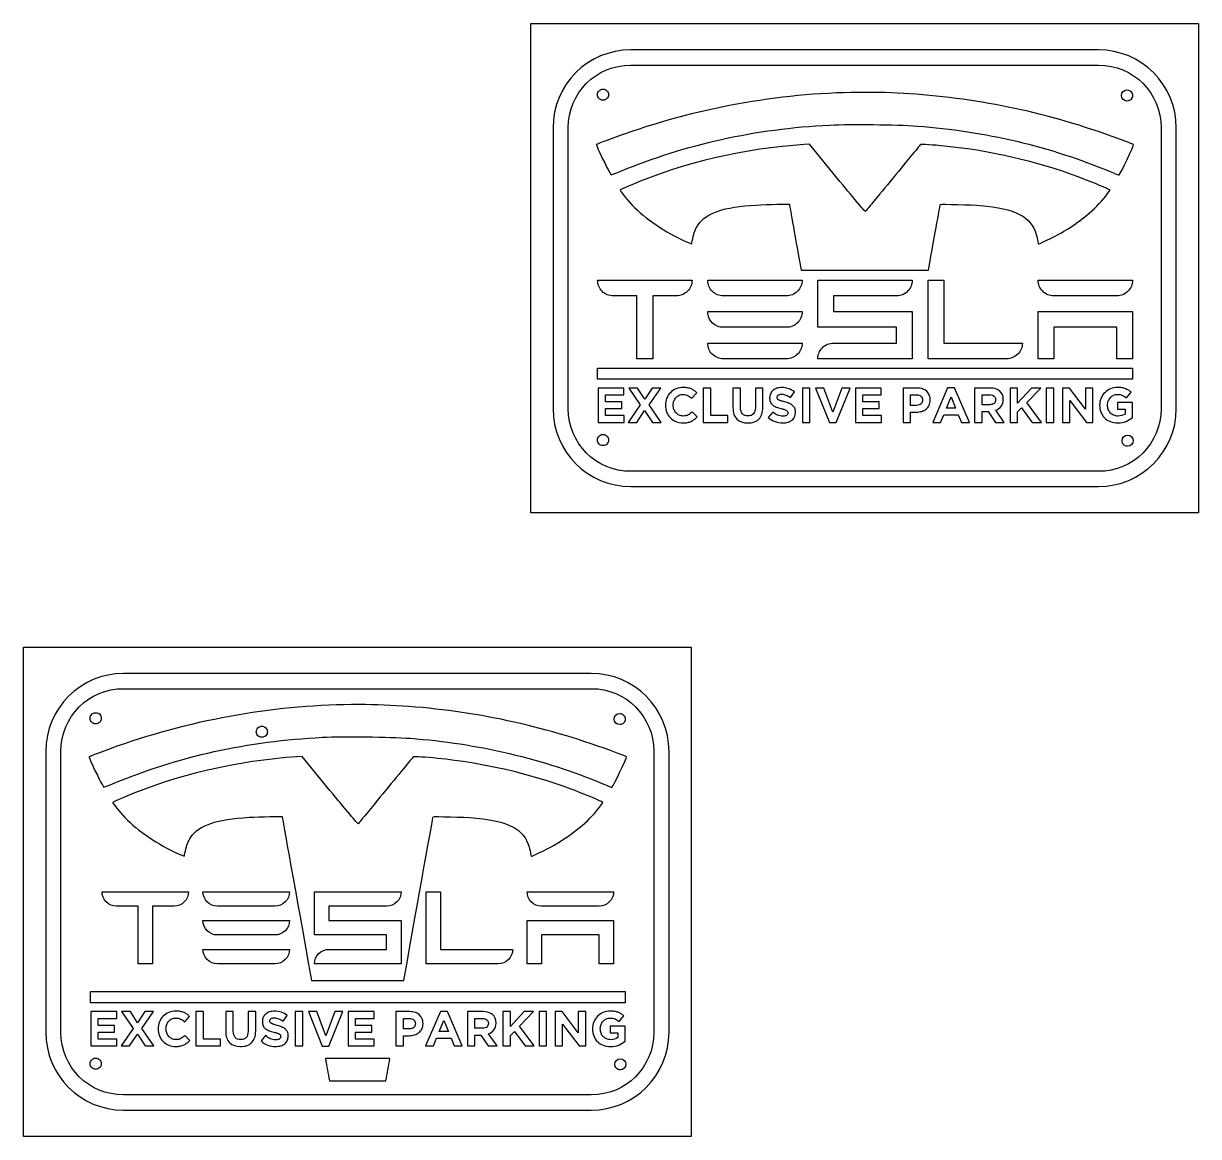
# Model space of a CAD drawing. Extents: x 10 to 537, y 10 to 509.
import ezdxf

# ---------------------------------------------------------------- set-up
doc = ezdxf.new("R2010")
doc.units = 0
doc.layers.add('Ebene_1', color=7, linetype='CONTINUOUS')

msp = doc.modelspace()

# ---------------------------------------------------------------- linework, layer by layer
at = {"layer": 'Ebene_1', "color": 7}
for points in [[(237.5863, 289.82202), (237.5863, 509.42203), (537.18626, 509.42203), (537.18626, 289.82202)], [(270, 480)], [(388.16074, 478.52964)], [(505.08627, 479.62202)], [(465.233366, 358.977747), (465.233366, 380.154222), (507.586308, 380.154222), (507.586308, 358.977747), (500.527484, 358.977747), (500.527484, 373.095392), (472.29219, 373.095392), (472.29219, 358.977747)], [(267.5863, 354.82202), (507.5863, 354.82202), (507.5863, 349.82202), (267.5863, 349.82202)], [(279.504105, 330.437121), (279.504105, 333.452609), (271.132976, 333.452609), (271.132976, 336.688206), (278.40264, 336.688206), (278.40264, 339.703694), (271.132976, 339.703694), (271.132976, 342.829237), (279.393958, 342.829237), (279.393958, 345.844726), (267.762496, 345.844726), (267.762496, 330.437121)], [(296.112464, 330.437121), (290.737318, 338.317004), (295.892171, 345.844726), (292.037047, 345.844726), (288.776713, 340.848256), (285.538408, 345.844726), (281.573137, 345.844726), (286.727989, 338.272983), (281.352844, 330.437121), (285.207968, 330.437121), (288.688595, 335.719731), (292.147193, 330.437121)], [(325.999661, 330.437121), (325.999661, 333.518642), (318.311442, 333.518642), (318.311442, 345.844726), (314.918932, 345.844726), (314.918932, 330.437121)], [(362.868424, 330.437121), (362.868424, 345.844726), (359.475916, 345.844726), (359.475916, 330.437121)], [(380.864969, 345.844726), (377.20811, 345.844726), (373.176754, 334.993365), (369.145389, 345.844726), (365.400413, 345.844726), (371.6347, 330.327067), (374.630682, 330.327067)], [(394.985743, 330.437121), (394.985743, 333.452609), (386.614613, 333.452609), (386.614613, 336.688206), (393.884273, 336.688206), (393.884273, 339.703694), (386.614613, 339.703694), (386.614613, 342.829237), (394.875597, 342.829237), (394.875597, 345.844726), (383.244134, 345.844726), (383.244134, 330.437121)], [(434.36688, 330.437121), (427.758086, 345.95478), (424.629928, 345.95478), (418.021145, 330.437121), (421.479741, 330.437121), (422.889621, 333.892825), (429.410287, 333.892825), (430.820157, 330.437121)], [(466.677649, 330.437121), (460.112915, 339.3075), (466.39126, 345.844726), (462.293816, 345.844726), (456.037501, 339.109403), (456.037501, 345.844726), (452.644992, 345.844726), (452.644992, 330.437121), (456.037501, 330.437121), (456.037501, 335.14744), (457.821877, 336.996357), (462.602225, 330.437121)], [(472.283393, 330.437121), (472.283393, 345.844726), (468.890885, 345.844726), (468.890885, 330.437121)], [(489.839354, 330.437121), (489.839354, 345.844726), (486.490904, 345.844726), (486.490904, 336.358044), (479.265303, 345.844726), (476.137145, 345.844726), (476.137145, 330.437121), (479.485595, 330.437121), (479.485595, 340.231953), (486.953527, 330.437121)], [(416.832248, 340.474032)], [(428.19868, 336.886303), (424.101227, 336.886303), (426.149954, 341.882773)], [(254.4064, 336.58277)], [(312.203134, 332.92435)], [(341.753696, 337.150432)], [(356.356021, 334.993375)], [(507.530251, 332.616199)], [(270, 325)], [(505.37797, 324.70833)], [(10, 10), (10, 229.600013), (309.59996, 229.600013), (309.59996, 10)], [(160.58341, 203.808062)], [(42.4137, 200.17798)], [(277.49997, 199.8)], [(116.94496, 194.11352)], [(235.938972, 87.505486), (235.938972, 106.917257), (274.762498, 106.917257), (274.762498, 87.505486), (268.291913, 87.505486), (268.291913, 100.446657), (242.409557, 100.446657), (242.409557, 87.505486)], [(40, 75), (280.00001, 75), (280.00001, 70), (40, 70)], [(51.917805, 50.615103), (51.917805, 53.630592), (43.546676, 53.630592), (43.546676, 56.866188), (50.81634, 56.866188), (50.81634, 59.881677), (43.546676, 59.881677), (43.546676, 63.00722), (51.807658, 63.00722), (51.807658, 66.022708), (40.176196, 66.022708), (40.176196, 50.615103)], [(68.526164, 50.615103), (63.151018, 58.494987), (68.305871, 66.022708), (64.450747, 66.022708), (61.190413, 61.026238), (57.952108, 66.022708), (53.986837, 66.022708), (59.141689, 58.450966), (53.766544, 50.615103), (57.621668, 50.615103), (61.102295, 55.897714), (64.560893, 50.615103)], [(98.413361, 50.615103), (98.413361, 53.696624), (90.725142, 53.696624), (90.725142, 66.022708), (87.332632, 66.022708), (87.332632, 50.615103)], [(135.282124, 50.615103), (135.282124, 66.022708), (131.889616, 66.022708), (131.889616, 50.615103)], [(153.278669, 66.022708), (149.62181, 66.022708), (145.590454, 55.171347), (141.559089, 66.022708), (137.814113, 66.022708), (144.0484, 50.505049), (147.044382, 50.505049)], [(167.399443, 50.615103), (167.399443, 53.630592), (159.028313, 53.630592), (159.028313, 56.866188), (166.297973, 56.866188), (166.297973, 59.881677), (159.028313, 59.881677), (159.028313, 63.00722), (167.289297, 63.00722), (167.289297, 66.022708), (155.657834, 66.022708), (155.657834, 50.615103)], [(206.78058, 50.615103), (200.171786, 66.132762), (197.043628, 66.132762), (190.434845, 50.615103), (193.893441, 50.615103), (195.303321, 54.070808), (201.823987, 54.070808), (203.233857, 50.615103)], [(239.091349, 50.615103), (232.526615, 59.485483), (238.80496, 66.022708), (234.707516, 66.022708), (228.451201, 59.287386), (228.451201, 66.022708), (225.058692, 66.022708), (225.058692, 50.615103), (228.451201, 50.615103), (228.451201, 55.325423), (230.235577, 57.17434), (235.015925, 50.615103)], [(244.697093, 50.615103), (244.697093, 66.022708), (241.304585, 66.022708), (241.304585, 50.615103)], [(262.253054, 50.615103), (262.253054, 66.022708), (258.904604, 66.022708), (258.904604, 56.536027), (251.679003, 66.022708), (248.550845, 66.022708), (248.550845, 50.615103), (251.899295, 50.615103), (251.899295, 60.409936), (259.367227, 50.615103)], [(189.245948, 60.652015)], [(200.61238, 57.064286), (196.514927, 57.064286), (198.563654, 62.060756)], [(26.8201, 56.76075)], [(84.616834, 53.102333)], [(114.167396, 57.328415)], [(128.769721, 55.171357)], [(279.943951, 52.794182)], [(42.4137, 45.17798)], [(277.79167, 44.88631)]]:
    msp.add_lwpolyline(points, close=True, dxfattribs=at)
for points in [[(492.32026, 497.59649), (282.4744, 497.59649)], [(282.4744, 490.76722), (492.32026, 490.76722)], [(247.5863, 462.66127), (247.5863, 336.58277)], [(254.4064, 336.58277), (254.4064, 462.66127)], [(520.38826, 462.66127), (520.38826, 336.58277)], [(527.20837, 336.58277), (527.20837, 462.66127)], [(362.5863, 455.24992), (360.26187, 455.1067)], [(375.06401, 440.04571), (362.5863, 455.24992)], [(496.40166, 433.07563), (497.52142, 434.61498), (496.65309, 435.05792)], [(358.89969, 398.7939), (416.05165, 398.7939)], [(267.58631, 394.271866), (309.939259, 394.271866)], [(316.998073, 394.271866), (359.351023, 394.271866)], [(373.468667, 366.036577), (401.703958, 366.036577), (401.703958, 373.095392), (366.409837, 373.095392), (366.409837, 394.271866), (408.76278, 394.271866)], [(415.821604, 358.977747), (415.821604, 394.271866), (422.880426, 394.271866), (422.880426, 366.036577), (458.174544, 366.036577)], [(465.233366, 394.271866), (507.586308, 394.271866)], [(285.233377, 358.977747), (285.233377, 387.213036), (274.64514, 387.213036)], [(302.880429, 387.213036), (292.292192, 387.213036), (292.292192, 358.977747), (285.233377, 358.977747)], [(352.292193, 387.213036), (324.056904, 387.213036)], [(401.703958, 387.213036), (373.468667, 387.213036), (373.468667, 380.154222), (408.76278, 380.154222), (408.76278, 358.977747), (366.409837, 358.977747)], [(500.527484, 387.213036), (472.29219, 387.213036)], [(316.998073, 380.154222), (359.351023, 380.154222)], [(352.292193, 373.095392), (324.056904, 373.095392)], [(316.998073, 366.036577), (359.351023, 366.036577)], [(352.292193, 358.977747), (324.056904, 358.977747)], [(451.11572, 358.977747), (415.821604, 358.977747)], [(309.934118, 341.24441), (312.092988, 343.73164)], [(331.708344, 337.128422), (331.708344, 345.844726), (328.315835, 345.844726), (328.315835, 337.040378)], [(341.753696, 337.150432), (341.753696, 345.844726), (338.361187, 345.844726), (338.361187, 337.018368)], [(354.131061, 341.552531), (355.893408, 344.105783)], [(410.928399, 345.844686), (404.628025, 345.844686), (404.628025, 330.437081), (408.020533, 330.437081), (408.020533, 335.059357), (410.597961, 335.059357)], [(410.708107, 338.074846), (408.020533, 338.074846), (408.020533, 342.785176), (410.64202, 342.785176)], [(443.774753, 345.844686), (436.725386, 345.844686), (436.725386, 330.437081), (440.117894, 330.437081), (440.117894, 335.367518), (442.783439, 335.367518), (446.08783, 330.437081), (450.053098, 330.437121)], [(443.554461, 338.361026), (440.117894, 338.361026), (440.117894, 342.785215), (443.488373, 342.785215)], [(504.842677, 341.420506), (506.979521, 343.995769)], [(297.972216, 338.140878), (297.972216, 338.096897)], [(301.518931, 338.140918), (301.518931, 338.1849)], [(344.768616, 341.420466), (344.768616, 341.376485)], [(348.139096, 341.684636), (348.139096, 341.728617)], [(413.395681, 340.452021), (413.395681, 340.408)], [(416.832248, 340.474072), (416.832248, 340.518054)], [(446.153918, 340.584126), (446.153918, 340.540105)], [(449.590485, 340.716191), (449.590485, 340.760173)], [(492.836717, 338.140878), (492.836717, 338.096897)], [(496.38343, 338.140918), (496.38343, 338.1849)], [(507.530251, 332.616199), (507.530251, 339.3075), (500.833351, 339.3075), (500.833351, 336.380055), (504.247889, 336.380055), (504.247889, 334.178965)], [(312.203134, 332.92435), (310.044264, 335.103419)], [(346.156457, 335.081418), (344.151798, 332.682241)], [(352.985542, 334.707194), (352.985542, 334.663213)], [(356.356021, 334.993365), (356.356021, 335.037346)], [(450.053098, 330.437121), (446.286093, 335.939839)], [(492.32026, 308.47681), (282.4744, 308.47681)], [(282.4744, 301.64754), (492.32026, 301.64754)], [(264.73396, 217.774473), (54.8881, 217.774473)], [(54.8881, 210.945203), (264.73396, 210.945203)], [(20, 182.83925), (20, 56.76075)], [(26.8201, 56.76075), (26.8201, 182.83925)], [(134.99632, 180.51698), (132.6709, 180.37383)], [(147.47981, 165.3055), (134.99632, 180.51698)], [(292.80196, 182.83925), (292.80196, 56.76075)], [(299.62207, 56.76075), (299.62207, 182.83925)], [(268.87858, 158.33177), (269.99893, 159.87173), (269.13025, 160.31511)], [(45.237486, 119.858428), (84.061013, 119.858428)], [(90.531582, 119.858428), (129.355124, 119.858428)], [(147.058845, 93.976087), (172.941202, 93.976087), (172.941202, 100.446657), (140.588245, 100.446657), (140.588245, 119.858428), (179.411787, 119.858428)], [(190.64486, 87.505486), (190.64486, 119.858428), (197.115445, 119.858428), (197.115445, 93.976087), (229.468387, 93.976087)], [(235.938972, 119.858428), (274.762498, 119.858428)], [(61.413949, 87.505486), (61.413949, 113.387827), (51.708071, 113.387827)], [(77.590412, 113.387827), (67.884534, 113.387827), (67.884534, 87.505486), (61.413949, 87.505486)], [(122.884524, 113.387827), (97.002183, 113.387827)], [(172.941202, 113.387827), (147.058845, 113.387827), (147.058845, 106.917257), (179.411787, 106.917257), (179.411787, 87.505486), (140.588245, 87.505486)], [(268.291913, 113.387827), (242.409557, 113.387827)], [(90.531582, 106.917257), (129.355124, 106.917257)], [(122.884524, 100.446657), (97.002183, 100.446657)], [(90.531582, 93.976087), (129.355124, 93.976087)], [(122.884524, 87.505486), (97.002183, 87.505486)], [(222.997801, 87.505486), (190.64486, 87.505486)], [(139.19245, 80.00012), (180.62816, 80.00012)], [(82.347818, 61.422393), (84.506688, 63.909622)], [(104.122044, 57.306404), (104.122044, 66.022708), (100.729535, 66.022708), (100.729535, 57.218361)], [(114.167396, 57.328415), (114.167396, 66.022708), (110.774887, 66.022708), (110.774887, 57.19635)], [(126.544761, 61.730514), (128.307108, 64.283766)], [(183.342099, 66.022668), (177.041725, 66.022668), (177.041725, 50.615063), (180.434233, 50.615063), (180.434233, 55.23734), (183.011661, 55.23734)], [(216.188453, 66.022668), (209.139086, 66.022668), (209.139086, 50.615063), (212.531594, 50.615063), (212.531594, 55.545501), (215.197139, 55.545501), (218.50153, 50.615063), (222.466798, 50.615103)], [(277.256377, 61.598489), (279.393221, 64.173752)], [(70.385916, 58.318861), (70.385916, 58.274879)], [(73.932631, 58.318901), (73.932631, 58.362882)], [(117.182316, 61.598449), (117.182316, 61.554467)], [(120.552796, 61.862619), (120.552796, 61.9066)], [(183.121807, 58.252828), (180.434233, 58.252828), (180.434233, 62.963158), (183.05572, 62.963158)], [(185.809381, 60.630004), (185.809381, 60.585983)], [(189.245948, 60.652055), (189.245948, 60.696037)], [(215.968161, 58.539009), (212.531594, 58.539009), (212.531594, 62.963198), (215.902073, 62.963198)], [(218.567618, 60.762109), (218.567618, 60.718087)], [(222.004185, 60.894174), (222.004185, 60.938155)], [(265.250417, 58.318861), (265.250417, 58.274879)], [(268.79713, 58.318901), (268.79713, 58.362882)], [(279.943951, 52.794182), (279.943951, 59.485483), (273.247051, 59.485483), (273.247051, 56.558037), (276.661589, 56.558037), (276.661589, 54.356948)], [(84.616834, 53.102333), (82.457964, 55.281401)], [(118.570157, 55.259401), (116.565498, 52.860224)], [(125.399242, 54.885177), (125.399242, 54.841195)], [(128.769721, 55.171347), (128.769721, 55.215329)], [(222.466798, 50.615103), (218.699793, 56.117822)], [(174.39288, 45.00019), (145.46133, 45.00019)], [(147.25346, 34.99975), (172.61367, 34.99975)], [(264.73396, 28.65479), (54.8881, 28.65479)], [(54.8881, 21.82552), (264.73396, 21.82552)]]:
    msp.add_lwpolyline(points, dxfattribs=at)
for points in [[(282.4744, 497.59649), (263.2059, 497.59649), (247.5863, 481.95584), (247.5863, 462.66127)], [(527.20837, 462.66127), (527.20837, 481.95584), (511.58885, 497.59649), (492.32026, 497.59649)], [(254.4064, 462.66127), (254.4064, 478.29055), (266.8662, 490.76722), (282.4744, 490.76722)], [(492.32026, 490.76722), (507.92847, 490.76722), (520.38826, 478.29055), (520.38826, 462.66127)], [(268.232233, 479.267767), (268.701074, 479.736608), (269.336959, 480), (270, 480)], [(270, 480), (270.663041, 480), (271.298926, 479.736608), (271.767767, 479.267767)], [(267.5, 477.5), (267.5, 478.163041), (267.763392, 478.798926), (268.232233, 479.267767)], [(268.232233, 475.732233), (267.763392, 476.201074), (267.5, 476.836959), (267.5, 477.5)], [(270, 475), (269.336959, 475), (268.701074, 475.263392), (268.232233, 475.732233)], [(271.767767, 475.732233), (271.298926, 475.263392), (270.663041, 475), (270, 475)], [(271.767767, 479.267767), (272.236608, 478.798926), (272.5, 478.163041), (272.5, 477.5)], [(272.5, 477.5), (272.5, 476.836959), (272.236608, 476.201074), (271.767767, 475.732233)], [(388.16074, 478.52964), (351.9955, 478.56924), (314.78918, 472.19302), (279.56602, 459.81388)], [(410.51696, 477.6719), (403.12766, 478.23654), (395.66673, 478.52141), (388.16074, 478.52964)], [(503.82684, 456.78714), (472.97818, 468.43171), (442.67267, 475.21485), (410.51696, 477.6719)], [(502.58635, 477.12202), (502.58635, 478.502701), (503.705589, 479.621976), (505.08627, 479.62202)], [(505.08627, 474.62202), (503.705589, 474.622064), (502.58635, 475.741339), (502.58635, 477.12202)], [(505.08627, 479.62202), (505.749329, 479.622047), (506.385239, 479.358666), (506.854102, 478.889822)], [(506.854102, 475.354218), (506.385239, 474.885374), (505.749329, 474.621993), (505.08627, 474.62202)], [(506.854102, 478.889822), (507.322964, 478.420978), (507.58637, 477.785079), (507.58637, 477.12202)], [(507.58637, 477.12202), (507.58637, 476.458961), (507.322964, 475.823062), (506.854102, 475.354218)], [(371.75136, 463.84528), (381.43785, 464.32286), (401.44139, 464.09393), (411.07022, 463.39546)], [(279.56602, 459.81388), (275.02893, 458.21934), (267.28857, 455.29555), (267.09627, 455.10298)], [(277.61928, 442.99393), (307.29988, 455.34905), (338.18335, 462.19023), (371.75136, 463.84528)], [(411.07022, 463.39546), (441.04073, 461.22149), (471.08132, 454.12527), (497.52249, 442.97378)], [(267.09627, 455.10298), (266.90846, 454.91517), (268.13748, 452.15219), (270.77386, 446.83278)], [(360.26187, 455.1067), (334.22314, 453.50405), (305.20877, 446.71655), (282.88715, 437.00571)], [(412.52311, 455.11041), (412.3978, 455.03291), (406.80138, 448.27442), (400.08679, 440.09185)], [(423.24664, 454.4187), (418.36874, 454.91185), (412.78463, 455.27175), (412.52311, 455.11041)], [(483.24285, 440.59525), (464.47763, 447.57888), (443.81738, 452.33931), (423.24664, 454.4187)], [(501.54911, 441.46836), (502.17415, 441.99456), (508.34216, 454.87102), (508.09006, 455.12314)], [(508.09006, 455.12314), (508.04186, 455.17134), (506.12362, 455.92017), (503.82684, 456.78714)], [(270.77386, 446.83278), (272.18288, 443.9896), (273.46243, 441.61488), (273.61865, 441.55483)], [(273.61865, 441.55483), (273.77435, 441.49513), (275.57439, 442.14273), (277.61928, 442.99393)], [(497.52249, 442.97378), (499.65334, 442.0751), (501.46505, 441.39785), (501.54911, 441.46836)], [(387.70986, 425.02823), (387.61706, 424.92587), (381.92644, 431.68365), (375.06401, 440.04571)], [(400.08679, 440.09185), (393.37219, 431.90934), (387.80245, 425.13035), (387.70986, 425.02823)], [(496.65309, 435.05792), (494.7952, 436.0057), (487.67153, 438.94713), (483.24285, 440.59525)], [(278.51467, 435.12104), (278.0581, 434.93211), (277.68452, 434.69971), (277.68452, 434.60332)], [(277.68452, 434.60332), (277.68452, 434.50752), (278.27472, 433.64547), (278.99632, 432.68787)], [(282.88715, 437.00571), (280.9389, 436.15815), (278.97133, 435.31011), (278.51467, 435.12104)], [(278.99632, 432.68787), (283.90759, 426.17006), (291.12698, 420.19263), (300.32294, 415.02982)], [(476.78201, 416.16657), (485.22938, 421.21467), (492.05054, 427.09345), (496.40166, 433.07563)], [(312.75609, 419.10047), (316.42672, 424.49714), (324.0213, 427.08264), (338.78726, 427.96319)], [(338.78726, 427.96319), (343.74897, 428.25958), (353.62015, 428.50896), (353.62015, 428.33821)], [(353.62015, 428.33821), (353.62015, 428.30811), (355.73688, 416.46673), (358.89969, 398.7939)], [(416.05165, 398.7939), (419.12908, 416.00571), (421.31845, 428.21007), (421.34339, 428.23742)], [(421.34339, 428.23742), (421.52343, 428.43496), (435.85203, 428.05983), (439.29743, 427.76745)], [(439.29743, 427.76745), (455.12051, 426.42475), (462.04308, 422.81697), (464.38598, 414.69246)], [(310.24708, 412.80088), (310.83776, 415.69199), (311.40278, 417.11078), (312.75609, 419.10047)], [(300.32294, 415.02982), (303.39744, 413.30375), (309.53434, 410.38806), (309.71398, 410.5677)], [(309.71398, 410.5677), (309.76748, 410.6212), (310.00737, 411.62617), (310.24708, 412.80088)], [(464.38598, 414.69246), (464.68346, 413.66076), (464.99807, 412.29032), (465.08512, 411.64663)], [(465.08512, 411.64663), (465.22907, 410.583), (465.28734, 410.48882), (465.72006, 410.61437)], [(465.72006, 410.61437), (466.76862, 410.91836), (474.45885, 414.77826), (476.78201, 416.16657)], [(269.626759, 389.253485), (268.266459, 390.650544), (267.58631, 392.323338), (267.58631, 394.271866)], [(309.939259, 394.271866), (309.939259, 392.286568), (309.24073, 390.613774), (307.843671, 389.253485)], [(319.038522, 389.253485), (317.678223, 390.650544), (316.998073, 392.323338), (316.998073, 394.271866)], [(359.351023, 394.271866), (359.351023, 392.286568), (358.652493, 390.613774), (357.255434, 389.253485)], [(408.76278, 394.271866), (408.76278, 392.286568), (408.064251, 390.613774), (406.667192, 389.253485)], [(467.273807, 389.253485), (465.913513, 390.650544), (465.233366, 392.323338), (465.233366, 394.271866)], [(507.586308, 394.271866), (507.586308, 392.286568), (506.887778, 390.613774), (505.490719, 389.253485)], [(274.64514, 387.213036), (272.659841, 387.213036), (270.987047, 387.893186), (269.626759, 389.253485)], [(307.843671, 389.253485), (306.446612, 387.893186), (304.792198, 387.213036), (302.880429, 387.213036)], [(324.056904, 387.213036), (322.071605, 387.213036), (320.398811, 387.893186), (319.038522, 389.253485)], [(357.255434, 389.253485), (355.858375, 387.893186), (354.203961, 387.213036), (352.292193, 387.213036)], [(406.667192, 389.253485), (405.270134, 387.893186), (403.615723, 387.213036), (401.703958, 387.213036)], [(472.29219, 387.213036), (470.306896, 387.213036), (468.634101, 387.893186), (467.273807, 389.253485)], [(505.490719, 389.253485), (504.09366, 387.893186), (502.439249, 387.213036), (500.527484, 387.213036)], [(319.038522, 375.135841), (317.678223, 376.5329), (316.998073, 378.205693), (316.998073, 380.154222)], [(359.351023, 380.154222), (359.351023, 378.168923), (358.652493, 376.496129), (357.255434, 375.135841)], [(324.056904, 373.095392), (322.071605, 373.095392), (320.398811, 373.775541), (319.038522, 375.135841)], [(357.255434, 375.135841), (355.858375, 373.775541), (354.203961, 373.095392), (352.292193, 373.095392)], [(319.038522, 361.01818), (317.678223, 362.415239), (316.998073, 364.088038), (316.998073, 366.036577)], [(359.351023, 366.036577), (359.351023, 364.051279), (358.652493, 362.37848), (357.255434, 361.01818)], [(366.409837, 358.977747), (366.409837, 360.926276), (367.089987, 362.58069), (368.450286, 363.940989)], [(368.450286, 363.940989), (369.847345, 365.338048), (371.520139, 366.036577), (373.468667, 366.036577)], [(458.174544, 366.036577), (458.174544, 364.051279), (457.476015, 362.37848), (456.078956, 361.01818)], [(324.056904, 358.977747), (322.071605, 358.977747), (320.398811, 359.657892), (319.038522, 361.01818)], [(357.255434, 361.01818), (355.858375, 359.657892), (354.203961, 358.977747), (352.292193, 358.977747)], [(456.078956, 361.01818), (454.681897, 359.657892), (453.027485, 358.977747), (451.11572, 358.977747)], [(300.219203, 343.75365), (299.514266, 343.034631), (298.963534, 342.190881), (298.567007, 341.222399)], [(302.752571, 345.470502), (301.768597, 345.059634), (300.92414, 344.48735), (300.219203, 343.75365)], [(306.012906, 346.108815), (304.823324, 346.108815), (303.736546, 345.896044), (302.752571, 345.470502)], [(304.184474, 342.609089), (304.742549, 342.858545), (305.344683, 342.983273), (305.990875, 342.983273)], [(305.990875, 342.983273), (306.769243, 342.983273), (307.466837, 342.829197), (308.083657, 342.521046)], [(307.973511, 345.932729), (307.386064, 346.05012), (306.732528, 346.108815), (306.012906, 346.108815)], [(309.603678, 345.448491), (309.119034, 345.653926), (308.575645, 345.815338), (307.973511, 345.932729)], [(310.947465, 344.700125), (310.536252, 344.993602), (310.088323, 345.243057), (309.603678, 345.448491)], [(312.092988, 343.73164), (311.740519, 344.083812), (311.358678, 344.406641), (310.947465, 344.700125)], [(345.165142, 343.313395), (344.900792, 342.755788), (344.768616, 342.124812), (344.768616, 341.420466)], [(346.266603, 344.788128), (345.796646, 344.377253), (345.429493, 343.885675), (345.165142, 343.313395)], [(347.984891, 345.734592), (347.324015, 345.514484), (346.751252, 345.198996), (346.266603, 344.788128)], [(350.165793, 346.064754), (349.372735, 346.064754), (348.645767, 345.9547), (347.984891, 345.734592)], [(348.139096, 341.728617), (348.139096, 342.110138), (348.300643, 342.425626), (348.623738, 342.675082)], [(348.623738, 342.675082), (348.961519, 342.939211), (349.460852, 343.071276), (350.121735, 343.071276)], [(350.121735, 343.071276), (350.782611, 343.071276), (351.443487, 342.931874), (352.104364, 342.653071)], [(353.271922, 345.558505), (352.332002, 345.896004), (351.296626, 346.064754), (350.165793, 346.064754)], [(355.893408, 344.105783), (355.10035, 344.736766), (354.226521, 345.221007), (353.271922, 345.558505)], [(410.64202, 342.785176), (411.493822, 342.785176), (412.162045, 342.587078), (412.646688, 342.190884)], [(413.395681, 345.448491), (412.67606, 345.712621), (411.853633, 345.844686), (410.928399, 345.844686)], [(415.246145, 344.369953), (414.746809, 344.839523), (414.129988, 345.199036), (413.395681, 345.448491)], [(416.413693, 342.675122), (416.149342, 343.335445), (415.76016, 343.900389), (415.246145, 344.369953)], [(416.832248, 340.518054), (416.832248, 341.310449), (416.69273, 342.029472), (416.413693, 342.675122)], [(443.488373, 342.785215), (444.32549, 342.785215), (444.979027, 342.601792), (445.448983, 342.234946)], [(448.04844, 344.502027), (447.03509, 345.397133), (445.610527, 345.844686), (443.774753, 345.844686)], [(449.590485, 340.760173), (449.590485, 342.35963), (449.07647, 343.606915), (448.04844, 344.502027)], [(495.127765, 343.75365), (494.408138, 343.034631), (493.842718, 342.190881), (493.431506, 341.222399)], [(497.683164, 345.470502), (496.699186, 345.059634), (495.847386, 344.48735), (495.127765, 343.75365)], [(500.921468, 346.108815), (499.74657, 346.108815), (498.667135, 345.896044), (497.683164, 345.470502)], [(499.071004, 342.587078), (499.614391, 342.851208), (500.194497, 342.983273), (500.811322, 342.983273)], [(500.811322, 342.983273), (501.251906, 342.983273), (501.655775, 342.946588), (502.022928, 342.873219)], [(502.793951, 345.95474), (502.235877, 346.057457), (501.611716, 346.108815), (500.921468, 346.108815)], [(502.022928, 342.873219), (502.390082, 342.799849), (502.727863, 342.697132), (503.036272, 342.565068)], [(504.380064, 345.558545), (503.895421, 345.734632), (503.366717, 345.866697), (502.793951, 345.95474)], [(505.745875, 344.898222), (505.319977, 345.162351), (504.864706, 345.382459), (504.380064, 345.558545)], [(506.979521, 343.995769), (506.582995, 344.333275), (506.17178, 344.634092), (505.745875, 344.898222)], [(298.567007, 341.222399), (298.17048, 340.268598), (297.972216, 339.241424), (297.972216, 338.140878)], [(297.972216, 338.096897), (297.972216, 336.996357), (298.17048, 335.961846), (298.567007, 334.993365)], [(301.518931, 338.1849), (301.518931, 338.84523), (301.629078, 339.461536), (301.849371, 340.033816)], [(301.849371, 336.270001), (301.629078, 336.856955), (301.518931, 337.480594), (301.518931, 338.140918)], [(301.849371, 340.033816), (302.069663, 340.620771), (302.378073, 341.134359), (302.7746, 341.574582)], [(302.7746, 341.574582), (303.171128, 342.014798), (303.641085, 342.359634), (304.184474, 342.609089)], [(308.083657, 342.521046), (308.715164, 342.212895), (309.331984, 341.78735), (309.934118, 341.24441)], [(344.768616, 341.376485), (344.768616, 340.613444), (344.886105, 339.975131), (345.121084, 339.461546)], [(345.121084, 339.461546), (345.370748, 338.947961), (345.715872, 338.515078), (346.156457, 338.162899)], [(346.156457, 338.162899), (346.597047, 337.8254), (347.133095, 337.53926), (347.764599, 337.304478)], [(348.271271, 341.024302), (348.183154, 341.215062), (348.139096, 341.435174), (348.139096, 341.684636)], [(348.799972, 340.540065), (348.550307, 340.686803), (348.374074, 340.848216), (348.271271, 341.024302)], [(349.813326, 340.12186), (349.387421, 340.253924), (349.049636, 340.393326), (348.799972, 340.540065)], [(351.465516, 339.659633), (350.80464, 339.835719), (350.25391, 339.989795), (349.813326, 340.12186)], [(353.536272, 338.955287), (352.934134, 339.219417), (352.243882, 339.454199), (351.465516, 339.659633)], [(352.104364, 342.653071), (352.765247, 342.388941), (353.440812, 342.022095), (354.131061, 341.552531)], [(355.078317, 338.030824), (354.667105, 338.397677), (354.15309, 338.705832), (353.536272, 338.955287)], [(356.025583, 336.776209), (355.81997, 337.260446), (355.504215, 337.678651), (355.078317, 338.030824)], [(412.690746, 338.73518), (412.22079, 338.294957), (411.55991, 338.074846), (410.708107, 338.074846)], [(412.646688, 342.190884), (413.146017, 341.79469), (413.395681, 341.215069), (413.395681, 340.452021)], [(413.395681, 340.408), (413.395681, 339.747676), (413.160703, 339.190069), (412.690746, 338.73518)], [(415.003823, 336.424036), (415.576583, 336.878926), (416.02451, 337.44387), (416.347605, 338.118867)], [(416.347605, 338.118867), (416.6707, 338.793872), (416.832248, 339.578927), (416.832248, 340.474032)], [(445.471012, 338.955327), (445.030428, 338.559127), (444.391578, 338.361026), (443.554461, 338.361026)], [(445.448983, 342.234946), (445.91894, 341.868099), (446.153918, 341.317826), (446.153918, 340.584126)], [(446.153918, 340.540105), (446.153918, 339.879781), (445.926283, 339.351522), (445.471012, 338.955327)], [(446.286093, 335.939839), (447.270071, 336.306685), (448.063126, 336.878966), (448.665258, 337.656681)], [(448.665258, 337.656681), (449.282076, 338.449076), (449.590485, 339.468913), (449.590485, 340.716191)], [(493.431506, 341.222399), (493.03498, 340.268598), (492.836717, 339.241424), (492.836717, 338.140878)], [(492.836717, 338.096897), (492.836717, 336.952335), (493.03498, 335.895814), (493.431506, 334.927332)], [(496.38343, 338.1849), (496.38343, 338.84523), (496.493576, 339.461536), (496.713868, 340.033816)], [(496.713868, 336.181958), (496.493576, 336.783586), (496.38343, 337.436573), (496.38343, 338.140918)], [(496.713868, 340.033816), (496.948847, 340.620771), (497.264602, 341.127022), (497.661134, 341.552571)], [(497.661134, 341.552571), (498.072346, 341.992787), (498.542303, 342.337623), (499.071004, 342.587078)], [(503.036272, 342.565068), (503.359374, 342.433003), (503.667786, 342.27159), (503.961509, 342.08083)], [(503.961509, 342.08083), (504.255232, 341.89007), (504.548954, 341.669962), (504.842677, 341.420506)], [(247.5863, 336.58277), (247.5863, 317.2882), (263.2059, 301.64754), (282.4744, 301.64754)], [(282.4744, 308.47681), (266.8662, 308.47681), (254.4064, 320.95349), (254.4064, 336.58277)], [(298.567007, 334.993365), (298.963534, 334.02489), (299.514266, 333.181143), (300.219203, 332.462123)], [(300.219203, 332.462123), (300.92414, 331.757771), (301.761253, 331.200161), (302.730542, 330.789293)], [(302.752571, 334.729235), (302.37073, 335.169458), (302.069663, 335.683046), (301.849371, 336.270001)], [(304.162445, 333.672717), (303.619056, 333.936847), (303.149098, 334.289019), (302.752571, 334.729235)], [(305.990875, 333.298534), (305.329997, 333.298534), (304.72052, 333.423261), (304.162445, 333.672717)], [(308.215834, 333.782771), (307.6137, 333.459946), (306.872047, 333.298534), (305.990875, 333.298534)], [(310.044264, 335.103419), (309.44213, 334.545812), (308.832654, 334.105596), (308.215834, 333.782771)], [(310.969494, 331.779779), (311.395393, 332.117278), (311.806607, 332.498801), (312.203134, 332.92435)], [(328.315835, 337.040378), (328.315835, 334.765923), (328.910626, 333.056412), (330.100207, 331.911844)], [(332.589516, 334.267009), (332.002068, 334.912658), (331.708344, 335.866463), (331.708344, 337.128422)], [(335.034766, 333.320544), (333.99205, 333.320544), (333.176967, 333.636032), (332.589516, 334.267009)], [(337.480019, 334.244998), (336.892573, 333.628696), (336.077489, 333.320544), (335.034766, 333.320544)], [(338.361187, 337.018368), (338.361187, 335.785757), (338.067464, 334.8613), (337.480019, 334.244998)], [(339.925271, 331.911844), (340.512717, 332.498805), (340.960644, 333.225164), (341.269053, 334.090922)], [(341.269053, 334.090922), (341.592148, 334.956687), (341.753696, 335.976523), (341.753696, 337.150432)], [(344.151798, 332.682241), (345.077025, 331.845825), (346.105058, 331.222182), (347.235898, 330.811314)], [(348.315329, 333.716749), (347.581022, 334.054248), (346.861398, 334.509137), (346.156457, 335.081418)], [(347.764599, 337.304478), (348.396103, 337.069696), (349.101041, 336.856925), (349.879413, 336.666165)], [(350.760582, 333.2105), (349.879407, 333.2105), (349.064322, 333.37925), (348.315329, 333.716749)], [(349.879413, 336.666165), (350.525603, 336.504753), (351.046961, 336.350677), (351.443487, 336.203938)], [(352.390743, 333.584684), (352.008904, 333.335228), (351.465516, 333.2105), (350.760582, 333.2105)], [(351.443487, 336.203938), (351.854699, 336.0572), (352.170451, 335.910461), (352.390743, 335.763722)], [(352.390743, 335.763722), (352.625722, 335.616984), (352.779929, 335.455568), (352.853367, 335.279475)], [(352.985542, 334.663213), (352.985542, 334.208323), (352.787276, 333.848813), (352.390743, 333.584684)], [(352.853367, 335.279475), (352.941484, 335.118063), (352.985542, 334.927302), (352.985542, 334.707194)], [(354.769908, 331.449627), (355.269237, 331.860495), (355.658423, 332.35941), (355.937466, 332.946371)], [(355.937466, 332.946371), (356.216503, 333.547999), (356.356021, 334.230334), (356.356021, 334.993375)], [(356.356021, 335.037346), (356.356021, 335.712351), (356.245875, 336.291972), (356.025583, 336.776209)], [(410.597961, 335.059357), (411.46445, 335.059357), (412.272191, 335.169414), (413.021184, 335.389529)], [(413.021184, 335.389529), (413.784864, 335.624311), (414.445743, 335.969147), (415.003823, 336.424036)], [(492.32026, 301.64754), (511.58885, 301.64754), (527.20837, 317.28819), (527.20837, 336.58277)], [(520.38826, 336.58277), (520.38826, 320.95349), (507.92847, 308.47681), (492.32026, 308.47681)], [(493.431506, 334.927332), (493.828032, 333.958857), (494.378765, 333.122447), (495.083707, 332.418102)], [(495.083707, 332.418102), (495.803328, 331.71375), (496.655127, 331.163477), (497.639105, 330.767282)], [(497.683164, 334.641192), (497.271945, 335.081408), (496.948847, 335.594996), (496.713868, 336.181958)], [(499.159121, 333.606685), (498.601047, 333.85614), (498.109062, 334.200976), (497.683164, 334.641192)], [(501.053643, 333.254512), (500.363388, 333.254512), (499.73188, 333.371903), (499.159121, 333.606685)], [(504.247889, 334.178965), (503.3814, 333.562663), (502.316651, 333.254512), (501.053643, 333.254512)], [(504.688473, 330.877336), (505.78994, 331.361574), (506.737199, 331.941195), (507.530251, 332.616199)], [(302.730542, 330.789293), (303.69983, 330.378425), (304.749892, 330.172991), (305.880729, 330.172991)], [(305.880729, 330.172991), (306.629725, 330.172991), (307.30529, 330.239023), (307.907424, 330.371088)], [(307.907424, 330.371088), (308.509557, 330.488479), (309.060289, 330.664565), (309.559619, 330.899347)], [(309.559619, 330.899347), (310.073636, 331.148803), (310.543595, 331.44228), (310.969494, 331.779779)], [(330.100207, 331.911844), (331.289788, 330.767282), (332.919955, 330.195002), (334.990708, 330.195002)], [(334.990708, 330.195002), (336.018744, 330.195002), (336.951318, 330.334403), (337.788428, 330.613207)], [(337.788428, 330.613207), (338.625538, 330.906684), (339.337819, 331.339563), (339.925271, 331.911844)], [(347.235898, 330.811314), (348.366731, 330.41512), (349.519596, 330.217023), (350.694494, 330.217023)], [(350.694494, 330.217023), (351.531604, 330.217023), (352.295287, 330.31974), (352.985542, 330.525174)], [(352.985542, 330.525174), (353.675791, 330.745282), (354.270579, 331.053433), (354.769908, 331.449627)], [(497.639105, 330.767282), (498.637763, 330.371088), (499.739227, 330.172991), (500.943497, 330.172991)], [(500.943497, 330.172991), (502.353366, 330.172991), (503.601692, 330.407773), (504.688473, 330.877336)], [(267.5, 322.5), (267.5, 323.163041), (267.763392, 323.798926), (268.232233, 324.267767)], [(268.232233, 320.732233), (267.763392, 321.201074), (267.5, 321.836959), (267.5, 322.5)], [(268.232233, 324.267767), (268.701074, 324.736608), (269.336959, 325), (270, 325)], [(270, 325), (270.663041, 325), (271.298926, 324.736608), (271.767767, 324.267767)], [(271.767767, 324.267767), (272.236608, 323.798926), (272.5, 323.163041), (272.5, 322.5)], [(272.5, 322.5), (272.5, 321.836959), (272.236608, 321.201074), (271.767767, 320.732233)], [(502.87797, 322.20835), (502.877981, 323.589054), (503.997266, 324.70833), (505.37797, 324.70833)], [(503.610203, 320.440583), (503.141362, 320.909424), (502.87797, 321.545309), (502.87797, 322.20835)], [(505.37797, 324.70833), (506.75867, 324.708324), (507.877949, 323.58905), (507.87796, 322.20835)], [(507.87796, 322.20835), (507.87796, 320.827642), (506.758678, 319.708356), (505.37797, 319.70835)], [(270, 320), (269.336959, 320), (268.701074, 320.263392), (268.232233, 320.732233)], [(271.767767, 320.732233), (271.298926, 320.263392), (270.663041, 320), (270, 320)], [(505.37797, 319.70835), (504.714929, 319.70835), (504.079044, 319.971742), (503.610203, 320.440583)], [(54.8881, 217.774473), (35.6196, 217.774473), (20, 202.13382), (20, 182.83925)], [(299.62207, 182.83925), (299.62207, 202.13382), (284.00255, 217.774473), (264.73396, 217.774473)], [(26.8201, 182.83925), (26.8201, 198.46853), (39.2799, 210.945203), (54.8881, 210.945203)], [(264.73396, 210.945203), (280.34217, 210.945203), (292.80196, 198.46853), (292.80196, 182.83925)], [(160.58341, 203.808062), (124.40002, 203.847742), (87.175554, 197.46896), (51.934722, 185.08362)], [(182.95102, 202.950233), (175.55803, 203.515134), (168.09313, 203.799826), (160.58341, 203.808062)], [(276.30707, 182.05539), (245.44293, 193.70578), (215.12284, 200.491949), (182.95102, 202.950233)], [(39.9137, 197.67798), (39.9137, 198.341021), (40.177092, 198.976906), (40.645933, 199.445747)], [(40.645933, 195.910213), (40.177092, 196.379054), (39.9137, 197.014939), (39.9137, 197.67798)], [(40.645933, 199.445747), (41.114774, 199.914588), (41.750659, 200.17798), (42.4137, 200.17798)], [(42.4137, 195.17798), (41.750659, 195.17798), (41.114774, 195.441372), (40.645933, 195.910213)], [(42.4137, 200.17798), (43.076741, 200.17798), (43.712626, 199.914588), (44.181467, 199.445747)], [(44.181467, 195.910213), (43.712626, 195.441372), (43.076741, 195.17798), (42.4137, 195.17798)], [(44.181467, 199.445747), (44.650308, 198.976906), (44.9137, 198.341021), (44.9137, 197.67798)], [(44.9137, 197.67798), (44.9137, 197.014939), (44.650308, 196.379054), (44.181467, 195.910213)], [(275.00005, 197.3), (275.00005, 198.680681), (276.119289, 199.799956), (277.49997, 199.8)], [(277.49997, 194.8), (276.119289, 194.800044), (275.00005, 195.919319), (275.00005, 197.3)], [(277.49997, 199.8), (278.163029, 199.800027), (278.798939, 199.536646), (279.267802, 199.067802)], [(279.267802, 195.532198), (278.798939, 195.063354), (278.163029, 194.799973), (277.49997, 194.8)], [(279.267802, 199.067802), (279.736664, 198.598958), (280.00007, 197.963059), (280.00007, 197.3)], [(280.00007, 197.3), (280.00007, 196.636941), (279.736664, 196.001042), (279.267802, 195.532198)], [(114.44496, 191.61352), (114.44496, 192.276561), (114.708352, 192.912446), (115.177193, 193.381287)], [(115.177193, 189.845753), (114.708352, 190.314594), (114.44496, 190.950479), (114.44496, 191.61352)], [(115.177193, 193.381287), (115.646034, 193.850128), (116.281919, 194.11352), (116.94496, 194.11352)], [(116.94496, 189.11352), (116.281919, 189.11352), (115.646034, 189.376912), (115.177193, 189.845753)], [(116.94496, 194.11352), (117.608001, 194.11352), (118.243886, 193.850128), (118.712727, 193.381287)], [(118.712727, 189.845753), (118.243886, 189.376912), (117.608001, 189.11352), (116.94496, 189.11352)], [(118.712727, 193.381287), (119.181568, 192.912446), (119.44496, 192.276561), (119.44496, 191.61352)], [(119.44496, 191.61352), (119.44496, 190.950479), (119.181568, 190.314594), (118.712727, 189.845753)], [(51.934722, 185.08362), (47.395371, 183.48828), (39.650885, 180.56287), (39.45848, 180.37022)], [(49.986515, 168.25468), (79.681999, 180.61599), (110.58094, 187.46057), (144.1658, 189.11645)], [(144.1658, 189.11645), (153.85714, 189.59427), (173.87081, 189.3657), (183.50447, 188.66687)], [(183.50447, 188.66687), (213.48999, 186.49181), (243.54555, 179.39212), (269.99996, 168.23504)], [(39.45848, 180.37022), (39.270599, 180.18232), (40.499642, 177.41787), (43.137326, 172.09579)], [(132.6709, 180.37383), (106.6191, 178.77038), (77.589806, 171.97901), (55.257015, 162.26331)], [(184.95814, 180.37745), (184.83273, 180.29995), (179.23343, 173.53817), (172.51548, 165.35149)], [(195.68718, 179.6855), (190.80684, 180.1789), (185.21974, 180.53887), (184.95814, 180.37745)], [(255.71349, 165.85534), (236.93887, 172.84247), (216.26825, 177.60506), (195.68718, 179.6855)], [(274.02867, 166.72867), (274.65398, 167.25513), (280.82518, 180.13814), (280.57298, 180.39037)], [(280.57298, 180.39037), (280.52468, 180.43867), (278.60498, 181.18797), (276.30707, 182.05539)], [(43.137326, 172.09579), (44.547052, 169.25119), (45.827371, 166.87507), (45.98366, 166.81497)], [(45.98366, 166.81497), (46.139447, 166.75527), (47.940624, 167.40305), (49.986515, 168.25468)], [(160.13226, 150.28006), (160.03936, 150.17766), (154.34567, 156.93925), (147.47981, 165.3055)], [(172.51548, 165.35149), (165.79752, 157.16488), (160.22487, 150.38225), (160.13226, 150.28006)], [(269.13025, 160.31511), (267.27142, 161.26337), (260.14439, 164.20639), (255.71349, 165.85534)], [(269.99996, 168.23504), (272.1319, 167.3359), (273.94456, 166.65817), (274.02867, 166.72867)], [(50.882077, 160.37816), (50.425274, 160.18912), (50.051629, 159.95624), (50.051629, 159.85984)], [(50.051629, 159.85984), (50.051629, 159.76394), (50.642258, 158.90176), (51.364227, 157.94368)], [(55.257015, 162.26331), (53.307777, 161.41531), (51.338959, 160.56732), (50.882077, 160.37816)], [(249.2493, 141.41446), (257.70089, 146.46508), (264.52528, 152.34659), (268.87858, 158.33177)], [(51.364227, 157.94368), (56.277963, 151.4226), (63.501352, 145.44246), (72.701946, 140.27706)], [(85.14149, 144.34968), (88.81396, 149.74905), (96.412026, 152.33585), (111.18538, 153.21683)], [(111.18538, 153.21683), (116.14957, 153.51336), (126.02581, 153.76285), (126.02581, 153.59201)], [(126.02581, 153.59201), (126.02581, 153.54131), (132.28019, 118.59891), (139.19245, 80.00012)], [(180.62816, 80.00012), (187.59784, 119.08386), (193.73964, 153.44432), (193.7824, 153.49124)], [(193.7824, 153.49124), (193.96252, 153.68887), (208.29852, 153.31349), (211.74565, 153.02098)], [(211.74565, 153.02098), (227.57665, 151.67761), (234.50288, 148.06819), (236.84696, 139.93961)], [(82.631044, 138.0467), (83.222018, 140.93926), (83.787512, 142.35898), (85.14149, 144.34968)], [(72.701946, 140.27706), (75.777992, 138.55012), (81.91749, 135.633), (82.097221, 135.81273)], [(82.097221, 135.81273), (82.150771, 135.86623), (82.3912, 136.8714), (82.631044, 138.0467)], [(236.84696, 139.93961), (237.14456, 138.90739), (237.45955, 137.53573), (237.54665, 136.89173)], [(238.18125, 135.85924), (239.23032, 136.16337), (246.92499, 140.02545), (249.2493, 141.41446)], [(237.54665, 136.89173), (237.69066, 135.8276), (237.74829, 135.73362), (238.18125, 135.85924)], [(47.107896, 115.258237), (45.860956, 116.538878), (45.237486, 118.072275), (45.237486, 119.858428)], [(84.061013, 119.858428), (84.061013, 118.038574), (83.420692, 116.505177), (82.140051, 115.258237)], [(92.402008, 115.258237), (91.155058, 116.538878), (90.531582, 118.072275), (90.531582, 119.858428)], [(129.355124, 119.858428), (129.355124, 118.038574), (128.714804, 116.505177), (127.434163, 115.258237)], [(179.411787, 119.858428), (179.411787, 118.038574), (178.771466, 116.505177), (177.490825, 115.258237)], [(237.809382, 115.258237), (236.562442, 116.538878), (235.938972, 118.072275), (235.938972, 119.858428)], [(274.762498, 119.858428), (274.762498, 118.038574), (274.122178, 116.505177), (272.841537, 115.258237)], [(51.708071, 113.387827), (49.888218, 113.387827), (48.354826, 114.011297), (47.107896, 115.258237)], [(82.140051, 115.258237), (80.859421, 114.011297), (79.342875, 113.387827), (77.590412, 113.387827)], [(97.002183, 113.387827), (95.182329, 113.387827), (93.648938, 114.011297), (92.402008, 115.258237)], [(127.434163, 115.258237), (126.153522, 114.011297), (124.636976, 113.387827), (122.884524, 113.387827)], [(177.490825, 115.258237), (176.210184, 114.011297), (174.693643, 113.387827), (172.941202, 113.387827)], [(242.409557, 113.387827), (240.589703, 113.387827), (239.056311, 114.011297), (237.809382, 115.258237)], [(272.841537, 115.258237), (271.560906, 114.011297), (270.044365, 113.387827), (268.291913, 113.387827)], [(92.402008, 102.317067), (91.155058, 103.597708), (90.531582, 105.131104), (90.531582, 106.917257)], [(129.355124, 106.917257), (129.355124, 105.097393), (128.714804, 103.563996), (127.434163, 102.317067)], [(97.002183, 100.446657), (95.182329, 100.446657), (93.648938, 101.070127), (92.402008, 102.317067)], [(127.434163, 102.317067), (126.153522, 101.070127), (124.636976, 100.446657), (122.884524, 100.446657)], [(92.402008, 89.375881), (91.155058, 90.656522), (90.531582, 92.189924), (90.531582, 93.976087)], [(129.355124, 93.976087), (129.355124, 92.156223), (128.714804, 90.622821), (127.434163, 89.375881)], [(140.588245, 87.505486), (140.588245, 89.291639), (141.211715, 90.808186), (142.458655, 92.055126)], [(142.458655, 92.055126), (143.739296, 93.335767), (145.272692, 93.976087), (147.058845, 93.976087)], [(229.468387, 93.976087), (229.468387, 92.156223), (228.828066, 90.622821), (227.547425, 89.375881)], [(97.002183, 87.505486), (95.182329, 87.505486), (93.648938, 88.128951), (92.402008, 89.375881)], [(127.434163, 89.375881), (126.153522, 88.128951), (124.636976, 87.505486), (122.884524, 87.505486)], [(227.547425, 89.375881), (226.266795, 88.128951), (224.750253, 87.505486), (222.997801, 87.505486)], [(72.632903, 63.931633), (71.927966, 63.212614), (71.377234, 62.368863), (70.980707, 61.400382)], [(75.166271, 65.648485), (74.182297, 65.237617), (73.33784, 64.665333), (72.632903, 63.931633)], [(78.426606, 66.286798), (77.237024, 66.286798), (76.150246, 66.074027), (75.166271, 65.648485)], [(80.387211, 66.110712), (79.799764, 66.228103), (79.146228, 66.286798), (78.426606, 66.286798)], [(82.017378, 65.626474), (81.532734, 65.831908), (80.989345, 65.993321), (80.387211, 66.110712)], [(83.361165, 64.878107), (82.949951, 65.171584), (82.502023, 65.42104), (82.017378, 65.626474)], [(84.506688, 63.909622), (84.154219, 64.261795), (83.772378, 64.584623), (83.361165, 64.878107)], [(117.578842, 63.491377), (117.314492, 62.93377), (117.182316, 62.302794), (117.182316, 61.598449)], [(118.680303, 64.96611), (118.210346, 64.555236), (117.843193, 64.063658), (117.578842, 63.491377)], [(120.398591, 65.912575), (119.737715, 65.692467), (119.164952, 65.376979), (118.680303, 64.96611)], [(122.579493, 66.242736), (121.786435, 66.242736), (121.059467, 66.132682), (120.398591, 65.912575)], [(125.685622, 65.736488), (124.745702, 66.073987), (123.710326, 66.242736), (122.579493, 66.242736)], [(128.307108, 64.283766), (127.51405, 64.914749), (126.640221, 65.398989), (125.685622, 65.736488)], [(185.809381, 65.626474), (185.08976, 65.890604), (184.267333, 66.022668), (183.342099, 66.022668)], [(187.659845, 64.547935), (187.160509, 65.017506), (186.543688, 65.377019), (185.809381, 65.626474)], [(188.827393, 62.853104), (188.563042, 63.513428), (188.17386, 64.078372), (187.659845, 64.547935)], [(220.46214, 64.68001), (219.44879, 65.575116), (218.024227, 66.022668), (216.188453, 66.022668)], [(222.004185, 60.938155), (222.004185, 62.537613), (221.49017, 63.784898), (220.46214, 64.68001)], [(267.541465, 63.931633), (266.821838, 63.212614), (266.256418, 62.368863), (265.845206, 61.400382)], [(270.096864, 65.648485), (269.112886, 65.237617), (268.261086, 64.665333), (267.541465, 63.931633)], [(273.335168, 66.286798), (272.16027, 66.286798), (271.080835, 66.074027), (270.096864, 65.648485)], [(275.207651, 66.132722), (274.649577, 66.235439), (274.025416, 66.286798), (273.335168, 66.286798)], [(276.793764, 65.736528), (276.309121, 65.912614), (275.780417, 66.044679), (275.207651, 66.132722)], [(278.159575, 65.076204), (277.733677, 65.340334), (277.278406, 65.560442), (276.793764, 65.736528)], [(279.393221, 64.173752), (278.996695, 64.511257), (278.58548, 64.812075), (278.159575, 65.076204)], [(70.980707, 61.400382), (70.58418, 60.446581), (70.385916, 59.419407), (70.385916, 58.318861)], [(70.385916, 58.274879), (70.385916, 57.17434), (70.58418, 56.139829), (70.980707, 55.171347)], [(73.932631, 58.362882), (73.932631, 59.023213), (74.042778, 59.639518), (74.263071, 60.211799)], [(74.263071, 56.447983), (74.042778, 57.034938), (73.932631, 57.658577), (73.932631, 58.318901)], [(74.263071, 60.211799), (74.483363, 60.798754), (74.791773, 61.312342), (75.1883, 61.752565)], [(75.1883, 61.752565), (75.584828, 62.19278), (76.054785, 62.537616), (76.598174, 62.787072)], [(76.598174, 62.787072), (77.156249, 63.036528), (77.758383, 63.161255), (78.404575, 63.161255)], [(78.404575, 63.161255), (79.182943, 63.161255), (79.880537, 63.00718), (80.497357, 62.699029)], [(80.497357, 62.699029), (81.128864, 62.390878), (81.745684, 61.965332), (82.347818, 61.422393)], [(117.182316, 61.554467), (117.182316, 60.791427), (117.299805, 60.153114), (117.534784, 59.639528)], [(117.534784, 59.639528), (117.784448, 59.125943), (118.129572, 58.693061), (118.570157, 58.340882)], [(118.570157, 58.340882), (119.010747, 58.003383), (119.546795, 57.717242), (120.178299, 57.482461)], [(120.552796, 61.9066), (120.552796, 62.288121), (120.714343, 62.603609), (121.037438, 62.853064)], [(120.684971, 61.202285), (120.596854, 61.393045), (120.552796, 61.613156), (120.552796, 61.862619)], [(121.213672, 60.718047), (120.964007, 60.864786), (120.787774, 61.026198), (120.684971, 61.202285)], [(121.037438, 62.853064), (121.375219, 63.117194), (121.874552, 63.249259), (122.535435, 63.249259)], [(122.227026, 60.299842), (121.801121, 60.431907), (121.463336, 60.571309), (121.213672, 60.718047)], [(123.879216, 59.837616), (123.21834, 60.013702), (122.66761, 60.167777), (122.227026, 60.299842)], [(122.535435, 63.249259), (123.196311, 63.249259), (123.857187, 63.109857), (124.518064, 62.831053)], [(125.949972, 59.13327), (125.347834, 59.3974), (124.657582, 59.632181), (123.879216, 59.837616)], [(124.518064, 62.831053), (125.178947, 62.566924), (125.854512, 62.200077), (126.544761, 61.730514)], [(127.492017, 58.208807), (127.080805, 58.57566), (126.56679, 58.883815), (125.949972, 59.13327)], [(128.439283, 56.954192), (128.23367, 57.438429), (127.917915, 57.856634), (127.492017, 58.208807)], [(183.05572, 62.963158), (183.907522, 62.963158), (184.575745, 62.765061), (185.060388, 62.368867)], [(185.104446, 58.913162), (184.63449, 58.47294), (183.97361, 58.252828), (183.121807, 58.252828)], [(185.060388, 62.368867), (185.559717, 61.972673), (185.809381, 61.393052), (185.809381, 60.630004)], [(185.809381, 60.585983), (185.809381, 59.925659), (185.574403, 59.368052), (185.104446, 58.913162)], [(187.417523, 56.602019), (187.990283, 57.056909), (188.43821, 57.621852), (188.761305, 58.29685)], [(188.761305, 58.29685), (189.0844, 58.971854), (189.245948, 59.756909), (189.245948, 60.652015)], [(189.245948, 60.696037), (189.245948, 61.488432), (189.10643, 62.207454), (188.827393, 62.853104)], [(215.902073, 62.963198), (216.73919, 62.963198), (217.392727, 62.779775), (217.862683, 62.412928)], [(217.884712, 59.13331), (217.444128, 58.737109), (216.805278, 58.539009), (215.968161, 58.539009)], [(217.862683, 62.412928), (218.33264, 62.046082), (218.567618, 61.495809), (218.567618, 60.762109)], [(218.567618, 60.718087), (218.567618, 60.057763), (218.339983, 59.529504), (217.884712, 59.13331)], [(221.078958, 57.834663), (221.695776, 58.627059), (222.004185, 59.646895), (222.004185, 60.894174)], [(265.845206, 61.400382), (265.44868, 60.446581), (265.250417, 59.419407), (265.250417, 58.318861)], [(265.250417, 58.274879), (265.250417, 57.130318), (265.44868, 56.073797), (265.845206, 55.105315)], [(268.79713, 58.362882), (268.79713, 59.023213), (268.907276, 59.639518), (269.127568, 60.211799)], [(269.127568, 56.35994), (268.907276, 56.961569), (268.79713, 57.614555), (268.79713, 58.318901)], [(269.127568, 60.211799), (269.362547, 60.798754), (269.678302, 61.305005), (270.074834, 61.730554)], [(270.074834, 61.730554), (270.486046, 62.17077), (270.956003, 62.515605), (271.484704, 62.765061)], [(271.484704, 62.765061), (272.028091, 63.029191), (272.608197, 63.161255), (273.225022, 63.161255)], [(273.225022, 63.161255), (273.665606, 63.161255), (274.069475, 63.124571), (274.436628, 63.051201)], [(274.436628, 63.051201), (274.803782, 62.977832), (275.141563, 62.875115), (275.449972, 62.74305)], [(275.449972, 62.74305), (275.773074, 62.610986), (276.081486, 62.449573), (276.375209, 62.258813)], [(276.375209, 62.258813), (276.668932, 62.068053), (276.962654, 61.847945), (277.256377, 61.598489)], [(20, 56.76075), (20, 37.46618), (35.6196, 21.82552), (54.8881, 21.82552)], [(54.8881, 28.65479), (39.2799, 28.65479), (26.8201, 41.13147), (26.8201, 56.76075)], [(70.980707, 55.171347), (71.377234, 54.202872), (71.927966, 53.359125), (72.632903, 52.640106)], [(75.166271, 54.907218), (74.78443, 55.34744), (74.483363, 55.861029), (74.263071, 56.447983)], [(76.576145, 53.8507), (76.032756, 54.114829), (75.562798, 54.467002), (75.166271, 54.907218)], [(78.404575, 53.476516), (77.743697, 53.476516), (77.13422, 53.601244), (76.576145, 53.8507)], [(80.629534, 53.960754), (80.0274, 53.637929), (79.285747, 53.476516), (78.404575, 53.476516)], [(82.457964, 55.281401), (81.85583, 54.723795), (81.246354, 54.283579), (80.629534, 53.960754)], [(83.383194, 51.957762), (83.809093, 52.29526), (84.220307, 52.676784), (84.616834, 53.102333)], [(100.729535, 57.218361), (100.729535, 54.943906), (101.324326, 53.234394), (102.513907, 52.089826)], [(105.003216, 54.444991), (104.415768, 55.090641), (104.122044, 56.044446), (104.122044, 57.306404)], [(107.448466, 53.498527), (106.40575, 53.498527), (105.590667, 53.814015), (105.003216, 54.444991)], [(109.893719, 54.42298), (109.306273, 53.806678), (108.491189, 53.498527), (107.448466, 53.498527)], [(110.774887, 57.19635), (110.774887, 55.963739), (110.481164, 55.039283), (109.893719, 54.42298)], [(112.338971, 52.089826), (112.926417, 52.676788), (113.374344, 53.403147), (113.682753, 54.268905)], [(113.682753, 54.268905), (114.005848, 55.134669), (114.167396, 56.154506), (114.167396, 57.328415)], [(116.565498, 52.860224), (117.490725, 52.023807), (118.518758, 51.400165), (119.649598, 50.989297)], [(120.729029, 53.894731), (119.994722, 54.23223), (119.275098, 54.68712), (118.570157, 55.259401)], [(120.178299, 57.482461), (120.809803, 57.247679), (121.514741, 57.034908), (122.293113, 56.844148)], [(123.174282, 53.388483), (122.293107, 53.388483), (121.478022, 53.557233), (120.729029, 53.894731)], [(122.293113, 56.844148), (122.939303, 56.682735), (123.460661, 56.52866), (123.857187, 56.381921)], [(124.804443, 53.762667), (124.422604, 53.513211), (123.879216, 53.388483), (123.174282, 53.388483)], [(123.857187, 56.381921), (124.268399, 56.235182), (124.584151, 56.088444), (124.804443, 55.941705)], [(124.804443, 55.941705), (125.039421, 55.794967), (125.193629, 55.633551), (125.267067, 55.457458)], [(125.399242, 54.841195), (125.399242, 54.386306), (125.200976, 54.026796), (124.804443, 53.762667)], [(125.267067, 55.457458), (125.355184, 55.296045), (125.399242, 55.105285), (125.399242, 54.885177)], [(127.183608, 51.62761), (127.682937, 52.038478), (128.072123, 52.537392), (128.351166, 53.124354)], [(128.351166, 53.124354), (128.630203, 53.725982), (128.769721, 54.408317), (128.769721, 55.171357)], [(128.769721, 55.215329), (128.769721, 55.890333), (128.659575, 56.469954), (128.439283, 56.954192)], [(183.011661, 55.23734), (183.87815, 55.23734), (184.685891, 55.347397), (185.434884, 55.567512)], [(185.434884, 55.567512), (186.198564, 55.802293), (186.859443, 56.147129), (187.417523, 56.602019)], [(218.699793, 56.117822), (219.683771, 56.484668), (220.476826, 57.056949), (221.078958, 57.834663)], [(264.73396, 21.82552), (284.00255, 21.82552), (299.62207, 37.46617), (299.62207, 56.76075)], [(292.80196, 56.76075), (292.80196, 41.13147), (280.34217, 28.65479), (264.73396, 28.65479)], [(265.845206, 55.105315), (266.241732, 54.13684), (266.792465, 53.30043), (267.497407, 52.596085)], [(270.096864, 54.819175), (269.685645, 55.259391), (269.362547, 55.772979), (269.127568, 56.35994)], [(271.572821, 53.784667), (271.014747, 54.034123), (270.522762, 54.378959), (270.096864, 54.819175)], [(273.467343, 53.432495), (272.777088, 53.432495), (272.14558, 53.549886), (271.572821, 53.784667)], [(276.661589, 54.356948), (275.7951, 53.740646), (274.730351, 53.432495), (273.467343, 53.432495)], [(277.102173, 51.055319), (278.20364, 51.539557), (279.150899, 52.119177), (279.943951, 52.794182)], [(72.632903, 52.640106), (73.33784, 51.935754), (74.174953, 51.378144), (75.144242, 50.967276)], [(75.144242, 50.967276), (76.11353, 50.556408), (77.163592, 50.350974), (78.294429, 50.350974)], [(78.294429, 50.350974), (79.043425, 50.350974), (79.71899, 50.417006), (80.321124, 50.549071)], [(80.321124, 50.549071), (80.923257, 50.666462), (81.473989, 50.842548), (81.973319, 51.07733)], [(81.973319, 51.07733), (82.487336, 51.326786), (82.957295, 51.620263), (83.383194, 51.957762)], [(102.513907, 52.089826), (103.703488, 50.945265), (105.333655, 50.372984), (107.404408, 50.372984)], [(107.404408, 50.372984), (108.432444, 50.372984), (109.365018, 50.512386), (110.202128, 50.79119)], [(110.202128, 50.79119), (111.039238, 51.084667), (111.751519, 51.517546), (112.338971, 52.089826)], [(119.649598, 50.989297), (120.780431, 50.593102), (121.933296, 50.395005), (123.108194, 50.395005)], [(123.108194, 50.395005), (123.945304, 50.395005), (124.708987, 50.497722), (125.399242, 50.703156)], [(125.399242, 50.703156), (126.089491, 50.923264), (126.684279, 51.231415), (127.183608, 51.62761)], [(267.497407, 52.596085), (268.217028, 51.891733), (269.068827, 51.341459), (270.052805, 50.945265)], [(270.052805, 50.945265), (271.051463, 50.549071), (272.152927, 50.350974), (273.357197, 50.350974)], [(273.357197, 50.350974), (274.767066, 50.350974), (276.015392, 50.585755), (277.102173, 51.055319)], [(39.9137, 42.67798), (39.9137, 43.341021), (40.177092, 43.976906), (40.645933, 44.445747)], [(40.645933, 40.910213), (40.177092, 41.379054), (39.9137, 42.014939), (39.9137, 42.67798)], [(40.645933, 44.445747), (41.114774, 44.914588), (41.750659, 45.17798), (42.4137, 45.17798)], [(42.4137, 45.17798), (43.076741, 45.17798), (43.712626, 44.914588), (44.181467, 44.445747)], [(44.181467, 44.445747), (44.650308, 43.976906), (44.9137, 43.341021), (44.9137, 42.67798)], [(44.9137, 42.67798), (44.9137, 42.014939), (44.650308, 41.379054), (44.181467, 40.910213)], [(145.46133, 45.00019), (146.12771, 41.28028), (146.59973, 38.64864), (147.25346, 34.99975)], [(172.61367, 34.99975), (173.23872, 38.51069), (173.75913, 41.44142), (174.39288, 45.00019)], [(275.29167, 42.38633), (275.291681, 43.767034), (276.410966, 44.88631), (277.79167, 44.88631)], [(276.023903, 40.618563), (275.555062, 41.087404), (275.29167, 41.723289), (275.29167, 42.38633)], [(277.79167, 44.88631), (279.17237, 44.886304), (280.291649, 43.76703), (280.29166, 42.38633)], [(280.29166, 42.38633), (280.29166, 41.005622), (279.172378, 39.886336), (277.79167, 39.88633)], [(42.4137, 40.17798), (41.750659, 40.17798), (41.114774, 40.441372), (40.645933, 40.910213)], [(44.181467, 40.910213), (43.712626, 40.441372), (43.076741, 40.17798), (42.4137, 40.17798)], [(277.79167, 39.88633), (277.128629, 39.88633), (276.492744, 40.149722), (276.023903, 40.618563)]]:
    msp.add_open_spline(points, degree=3, dxfattribs=at)

doc.saveas('drawing.dxf')
